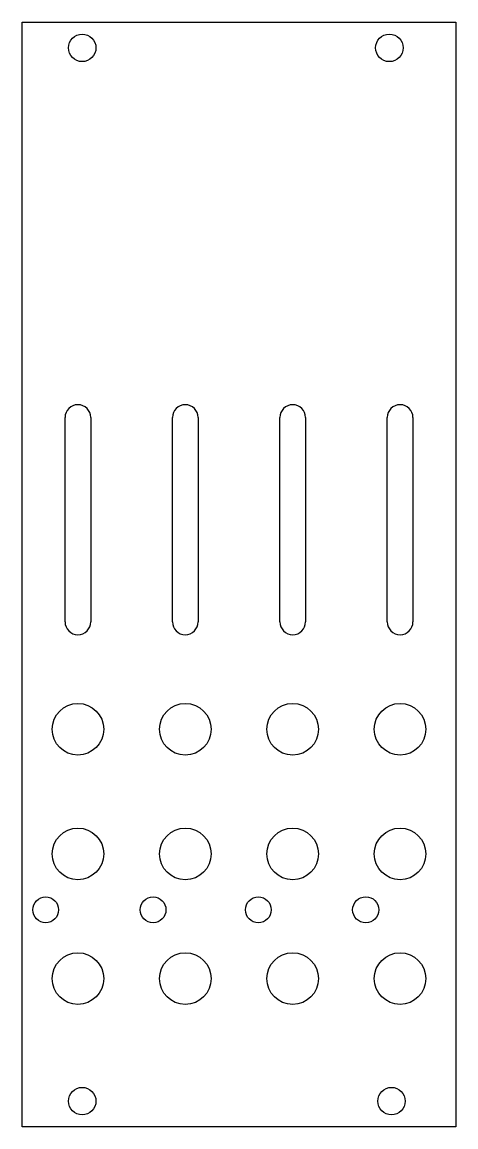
# Model space of a CAD drawing. Extents: x 65 to 115, y -162 to -34.
import ezdxf

# ---------------------------------------------------------------- set-up
doc = ezdxf.new("R2010")
doc.units = 0
doc.layers.add('BLACK', color=7, linetype='CONTINUOUS')

msp = doc.modelspace()

# ---------------------------------------------------------------- linework, layer by layer
at = {"layer": 'BLACK', "linetype": 'CONTINUOUS'}
for p, q in [((64.75, -34), (115.25, -34)), ((64.75, -162.5), (64.75, -34)), ((115.25, -34), (115.25, -162.5)), ((69.75, -103.75), (69.75, -80)), ((72.75, -80), (72.75, -103.75)), ((82.25, -103.75), (82.25, -80)), ((85.25, -80), (85.25, -103.75)), ((94.75, -103.75), (94.75, -80)), ((97.75, -80), (97.75, -103.75)), ((107.25, -103.75), (107.25, -80)), ((110.25, -80), (110.25, -103.75)), ((115.25, -162.5), (64.75, -162.5))]:
    msp.add_line(p, q, dxfattribs=at)
at = {"layer": 'BLACK'}
for centre, radius in [((71.75, -37), 1.6), ((107.5, -37), 1.6), ((71.25, -116.25), 3), ((83.75, -116.25), 3), ((96.25, -116.25), 3), ((108.75, -116.25), 3), ((71.25, -130.75), 3), ((83.75, -130.75), 3), ((96.25, -130.75), 3), ((108.75, -130.75), 3), ((67.5, -137.25), 1.5), ((80, -137.25), 1.5), ((92.25, -137.25), 1.5), ((104.75, -137.25), 1.52), ((71.25, -145.25), 3), ((83.75, -145.25), 3), ((96.25, -145.25), 3), ((108.75, -145.25), 3), ((71.75, -159.5), 1.6), ((107.75, -159.5), 1.6)]:
    msp.add_circle(centre, radius, dxfattribs=at)
for centre, start, end in [((71.25, -80), 0, 180), ((83.75, -80), 0, 180), ((96.25, -80), 0, 180), ((108.75, -80), 0, 180), ((71.25, -103.75), -180, 0), ((83.75, -103.75), -180, 0), ((96.25, -103.75), -180, 0), ((108.75, -103.75), -180, 0)]:
    msp.add_arc(centre, 1.5, start, end, dxfattribs=at)

doc.saveas('drawing.dxf')
